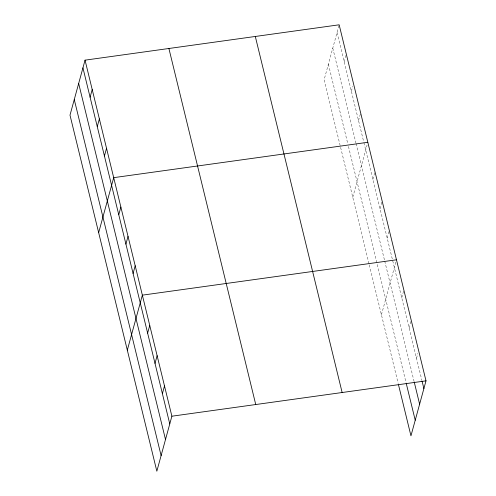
<?xml version="1.0" encoding="UTF-8"?>
<svg xmlns="http://www.w3.org/2000/svg" width="496" height="496" viewBox="0 0 496 496"><rect width="100%" height="100%" fill="white"/><g stroke="black" fill="none" stroke-linecap="round" stroke-linejoin="round"><path stroke-width="0.37" stroke-dasharray="2.48 1.86" d="M338.966 25.501L324.117 79.794L369.074 264.114M344.212 61.888L346.326 54.176M351.379 91.264L352.718 86.354M358.54 120.633L360.654 112.921M352.774 197.29L367.052 145.099M372.868 179.385L374.79 172.372M380.035 208.76L381.951 201.748M387.202 238.13L389.118 231.117M381.43 314.786L396.279 260.493M401.748 297.767L403.663 290.755M409.126 328.036L411.048 321.024M416.51 358.298L417.849 353.388M337.051 32.513L363.735 141.93M363.915 142.668L421.91 380.444M332.779 48.118L355.886 142.848M356.066 143.58L384.543 260.344M384.722 261.076L414.042 381.281M328.383 64.189L347.727 143.499M348.446 146.438L406.044 382.596M369.247 264.852L398.17 383.433"/><path stroke-width="0.74" d="M85.045 60.159L69.998 115.153L156.841 471.2L171.883 416.206L85.045 60.159L339.159 24.8L426.002 380.847L410.955 435.841L398.53 384.915M90.098 97.241L92.206 89.528M97.266 126.616L99.374 118.904M104.427 155.992L106.541 148.279M98.661 232.649L113.702 177.655L367.815 142.296M118.755 214.737L120.869 207.024M125.922 244.113L128.03 236.4M133.083 273.488L135.197 265.775M127.317 350.145L142.358 295.151L396.471 259.792M147.628 333.126L149.742 325.413M155.012 363.388L157.12 355.675M162.397 393.657L164.505 385.944M171.883 416.206L426.002 380.847M422.09 381.182L423.888 388.56M414.222 382.019L419.622 404.166M406.224 383.334L415.226 420.242M255.304 36.468L342.141 392.516M168.9 48.49L255.744 404.538M82.937 67.871L169.775 423.919M78.666 83.471L165.509 439.524M74.27 99.547L161.107 455.595"/></g></svg>
